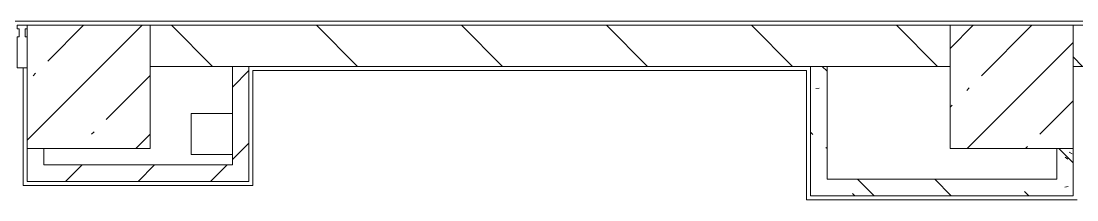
# Model space of a CAD drawing. Header units: millimetres. Extents: x 35928 to 232966, y -8553 to 29000.
# Drawn here: x 113586 to 118735, y 7050 to 7920 of the extents above; entities that cross this region are included whole.
import ezdxf

# ---------------------------------------------------------------- set-up
doc = ezdxf.new("R2010")
doc.units = ezdxf.units.MM
doc.layers.add('A-FLOR-1', color=7, linetype='Continuous', lineweight=5, true_color=0xaaaaaa)
doc.layers.add('I-WALL-6', color=7, linetype='Continuous', lineweight=5, true_color=0x787878)
for name, color, linetype, lineweight in [('A-GLAZ-CWMG-3', 7, 'Continuous', 5), ('A-WALL', 7, 'Continuous', 9), ('I-WALL-5', 7, 'Continuous', 5), ('S-COLS-3', 7, 'Continuous', 5)]:
    doc.layers.add(name, color=color, linetype=linetype, lineweight=lineweight)
pattern_1 = [(45, (105956.37, 0), (-176.7767, 176.7767), [])]
pattern_2 = [(135, (105956.37, 0), (-353.553, -353.553), [])]
pattern_3 = [(135, (105956.37, 0), (-377.17, -377.17), [533.4, -88.9, 17.78, -88.9]), (135, (105956.37, 376.94), (-377.17, -377.17), []), (50, (105956.37, 0), (637.645, -55.787), [66.675, -733.425]), (355, (105956.4, 0), (-123.35, 668.7), [53.34, -586.74]), (100.451, (106009.5, -4.65), (514.3, 612.908), [56.665, -623.315]), (46.184, (105956.4, 177.8), (948.776, -147.15), [100.01, -1100.137]), (96.636, (106035.4, 165.5), (830.91, 865.997), [85, -934.973]), (351.184, (105956.4, 177.8), (830.92, 865.99), [80.01, -880.11]), (21, (106045.27, 133.35), (530.65, -357.928), [66.675, -733.425]), (326, (106045.3, 133.35), (216.308, 644.658), [53.34, -586.74]), (71.451, (106089.5, 103.5), (746.96, 286.724), [56.665, -623.315]), (37.5, (105956.37, 0), (10.8105, 295.9426), [16.764, -562.864, 16.764, -578.866, -588.962]), (37.5, (105956.37, 0), (10.8105, 295.9426), [-1175.258, 16.764, -572.198]), (7.5, (105956.37, 0), (233.869, 350.632), [16.764, -322.834, 16.764, -549.529, -224.472]), (7.5, (105956.37, 0), (233.869, 350.632), [-905.891, 16.764, -207.708]), (327.5, (105758.12, 0), (474.568, -20.0513), [16.764, -205.486, 16.764, -676.656, -920.115]), (327.5, (105758.12, 0), (474.568, -20.0513), [-915.67, 16.764, -903.351]), (317.5, (105669.22, 0), (518.452, 88.993), [16.764, -272.161, 16.764, -443.738, -653.415]), (317.5, (105669.22, 0), (518.452, 88.993), [-749.427, 16.764, -636.65])]

# ---------------------------------------------------------------- blocks, each defined once
blk = doc.blocks.new('BSC_Колонна _Прямоугольная - 600х600-V141-1_11_2_птичка')
at = {"layer": 'S-COLS-3'}
h = blk.add_hatch(dxfattribs=at)
h.set_pattern_fill('FP_171', color=256, style=0, pattern_type=2)
h.set_pattern_definition([(45, (-7960, -7600), (-285.123, 285.123), []), (45, (-7674.88, -7600), (-285.123, 285.123), [504.031, -100.806, 16.764, -84.042])])
h.paths.add_polyline_path([(300, -300), (300, 300), (-300, 300), (-300, -300), (281.5, -300)])
for p, q in [((300, 300), (-300, 300)), ((-300, 300), (-300, -300)), ((300, -300), (300, 300)), ((-300, -300), (300, -300))]:
    blk.add_line(p, q, dxfattribs=at)
blk = doc.blocks.new('BSC_Колонна _Прямоугольная - 600х600-20441433-1_11_2_птичка')
at = {"layer": 'S-COLS-3'}
h = blk.add_hatch(dxfattribs=at)
h.set_pattern_fill('FP_180', color=256, style=0, pattern_type=2)
h.set_pattern_definition([(45, (-12460, -7600), (-285.123, 285.123), []), (45, (-12174.88, -7600), (-285.123, 285.123), [504.031, -100.806, 16.764, -84.042])])
h.paths.add_polyline_path([(-300, -300), (300, -300), (300, 300), (-300, 300), (-300, -164.8)])
for p, q in [((300, 300), (-300, 300)), ((-300, 300), (-300, -300)), ((300, -300), (300, 300)), ((-300, -300), (300, -300))]:
    blk.add_line(p, q, dxfattribs=at)
blk = doc.blocks.new('Прямоугольный импост - Импост структурный с накладкой - 190мм-32633541-1_11_2_птичка')
at = {"layer": 'A-GLAZ-CWMG-3'}
for p, q in [((0, 17), (-50, 17)), ((-50, 17), (-50, 0)), ((-50, 0), (-40, 0)), ((-40, 0), (-40, -40)), ((-10, -40), (-10, 0)), ((-10, 0), (0, 0)), ((-40, -40), (-50, -40)), ((-50, -40), (-50, -190)), ((0, -40), (-10, -40)), ((-50, -190), (0, -190))]:
    blk.add_line(p, q, dxfattribs=at)

msp = doc.modelspace()

# ---------------------------------------------------------------- hatches: boundary and pattern name
at = {"layer": 'I-WALL-5'}
h = msp.add_hatch(dxfattribs=at)
h.set_pattern_fill('FP_84', color=256, style=0, pattern_type=2)
h.set_pattern_definition(pattern_2)
h.paths.add_polyline_path([(114675.5, 7700), (118116.4, 7700), (118116.4, 7900), (114216.4, 7900), (114216.4, 7700), (114616.4, 7700)])
h = msp.add_hatch(dxfattribs=at)
h.set_pattern_fill('FP_84', color=256, style=0, pattern_type=2)
h.set_pattern_definition(pattern_2)
h.paths.add_polyline_path([(118716.4, 7700), (118781.4, 7700), (118781.4, 7900), (118716.4, 7900)])
h.paths.add_polyline_path([(120286.4, 7700), (120686.4, 7700), (120686.4, 7900), (120221.4, 7894.4), (120221.4, 7700), (120266.4, 7700)])
h.paths.add_polyline_path([(121816.4, 7700), (122616.4, 7700), (122616.4, 7900), (121786.4, 7900), (121786.4, 7700)])
h = msp.add_hatch(dxfattribs=at)
h.set_pattern_fill('FP_83', color=256, style=0, pattern_type=2)
h.set_pattern_definition(pattern_1)
h.paths.add_polyline_path([(114696.4, 7140), (114696.4, 7700), (114616.4, 7700), (114616.4, 7140)])
h = msp.add_hatch(dxfattribs=at)
h.set_pattern_fill('FP_83', color=256, style=0, pattern_type=2)
h.set_pattern_definition(pattern_1)
h.paths.add_polyline_path([(114243.8, 7140), (114616.4, 7140), (114616.4, 7220), (113616.4, 7220), (113616.4, 7140), (114236.1, 7140)])
at = {"layer": 'I-WALL-6'}
h = msp.add_hatch(dxfattribs=at)
h.set_pattern_fill('FP_100', color=256, style=0, pattern_type=2)
h.set_pattern_definition(pattern_3)
h.paths.add_polyline_path([(117436.4, 7150), (117516.4, 7150), (117516.4, 7700), (117436.4, 7700), (117436.4, 7271.5)])
h = msp.add_hatch(dxfattribs=at)
h.set_pattern_fill('FP_100', color=256, style=0, pattern_type=2)
h.set_pattern_definition(pattern_3)
h.paths.add_polyline_path([(118716.4, 7070), (118716.4, 7300), (118636.4, 7300), (118636.4, 7070)])
h = msp.add_hatch(dxfattribs=at)
h.set_pattern_fill('FP_100', color=256, style=0, pattern_type=2)
h.set_pattern_definition(pattern_3)
h.paths.add_polyline_path([(117915.8, 7070), (118636.4, 7070), (118636.4, 7150), (117436.4, 7150), (117436.4, 7070)])

# ---------------------------------------------------------------- linework, layer by layer
at = {"layer": 'A-FLOR-1'}
for p, q in [((108949.6, 7920), (121696.4, 7920)), ((113596.4, 7120), (113596.4, 7693)), ((117416.4, 7680), (114716.4, 7680)), ((114716.4, 7680), (114716.4, 7120)), ((117416.4, 7050), (117416.4, 7680)), ((114416.4, 7470), (114616.4, 7470)), ((114416.4, 7270), (114416.4, 7470)), ((114616.4, 7270), (114416.4, 7270)), ((114716.4, 7120), (113596.4, 7120)), ((118736.4, 7050), (117416.4, 7050))]:
    msp.add_line(p, q, dxfattribs=at)
at = {"layer": 'A-WALL'}
for p, q in [((114696.4, 7700), (114616.4, 7700)), ((117516.4, 7700), (117436.4, 7700))]:
    msp.add_line(p, q, dxfattribs=at)
at = {"layer": 'I-WALL-5'}
for p, q in [((118116.4, 7900), (114216.4, 7900)), ((118781.4, 7900), (118716.4, 7900)), ((114216.4, 7700), (114616.4, 7700)), ((114616.4, 7700), (114616.4, 7220)), ((114696.4, 7140), (114696.4, 7700)), ((114696.4, 7700), (117436.4, 7700)), ((117436.4, 7700), (117436.4, 7070)), ((117516.4, 7700), (118116.4, 7700)), ((117516.4, 7150), (117516.4, 7700)), ((118716.4, 7700), (118781.4, 7700)), ((113616.4, 7300), (113616.4, 7140)), ((113696.4, 7220), (113696.4, 7300)), ((118636.4, 7300), (118636.4, 7150)), ((118716.4, 7070), (118716.4, 7300)), ((114616.4, 7220), (113696.4, 7220)), ((113616.4, 7140), (114696.4, 7140)), ((118636.4, 7150), (117516.4, 7150)), ((117436.4, 7070), (118716.4, 7070))]:
    msp.add_line(p, q, dxfattribs=at)

# ---------------------------------------------------------------- block references
at = {"layer": 'A-GLAZ-CWMG-3'}
msp.add_blockref('Прямоугольный импост - Импост структурный с накладкой - 190мм-32633541-1_11_2_птичка', (113616.4, 7883), dxfattribs=at)
at = {"layer": 'S-COLS-3'}
for name, p in [('BSC_Колонна _Прямоугольная - 600х600-V141-1_11_2_птичка', (113916.4, 7600)), ('BSC_Колонна _Прямоугольная - 600х600-20441433-1_11_2_птичка', (118416.4, 7600))]:
    msp.add_blockref(name, p, dxfattribs=at)

doc.saveas('drawing.dxf')
